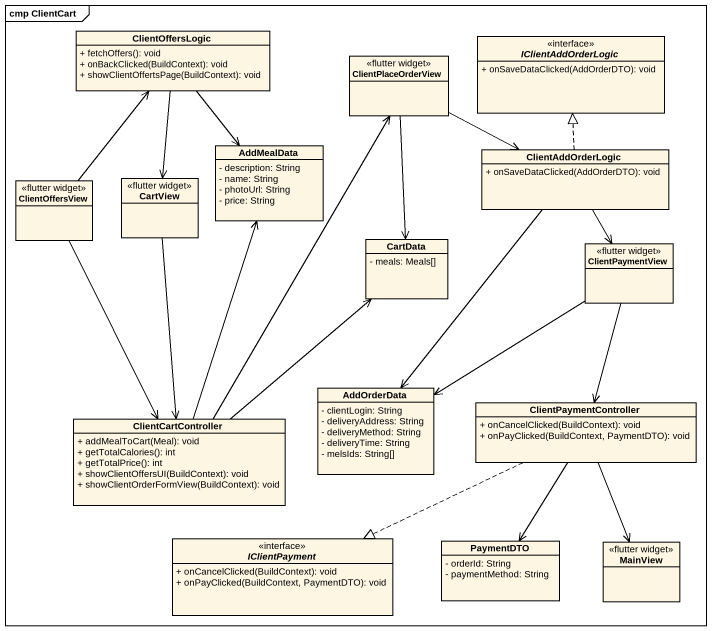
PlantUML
@startuml
mainframe cmp ClientCart
hide circle
hide empty members
skinparam classAttributeIconSize 0
class ClientOffersLogic {
  + fetchOffers(): void
  + onBackClicked(BuildContext): void
  + showClientOffertsPage(BuildContext): void
}
class ClientPlaceOrderView <<flutter widget>>
interface IClientAddOrderLogic {
  + onSaveDataClicked(AddOrderDTO): void
}
class AddMealData {
  - description: String
  - name: String
  - photoUrl: String
  - price: String
}
class ClientAddOrderLogic {
  + onSaveDataClicked(AddOrderDTO): void
}
class ClientOffersView <<flutter widget>>
class CartView <<flutter widget>>
class CartData {
  - meals: Meals[]
}
class ClientPaymentView <<flutter widget>>
class AddOrderData {
  - clientLogin: String
  - deliveryAddress: String
  - deliveryMethod: String
  - deliveryTime: String
  - melsIds: String[]
}
class ClientPaymentController {
  + onCancelClicked(BuildContext): void
  + onPayClicked(BuildContext, PaymentDTO): void
}
class ClientCartController {
  + addMealToCart(Meal): void
  + getTotalCalories(): int
  + getTotalPrice(): int
  + showClientOffersUI(BuildContext): void
  + showClientOrderFormView(BuildContext): void
}
interface IClientPayment {
  + onCancelClicked(BuildContext): void
  + onPayClicked(BuildContext, PaymentDTO): void
}
class PaymentDTO {
  - orderId: String
  - paymentMethod: String
}
class MainView <<flutter widget>>
ClientOffersLogic --> AddMealData
ClientOffersLogic --> CartView
ClientPlaceOrderView -right-> ClientAddOrderLogic
ClientPlaceOrderView --> CartData
ClientAddOrderLogic .up.|> IClientAddOrderLogic
ClientAddOrderLogic --> ClientPaymentView
ClientAddOrderLogic --> AddOrderData
ClientOffersView -up-> ClientOffersLogic
ClientOffersView --> ClientCartController
CartView --> ClientCartController
ClientPaymentView --> AddOrderData
ClientPaymentView --> ClientPaymentController
ClientPaymentController .left.|> IClientPayment
ClientPaymentController --> PaymentDTO
ClientPaymentController --> MainView
ClientCartController -up-> ClientPlaceOrderView
ClientCartController -up-> AddMealData
ClientCartController -up-> CartData
@enduml
